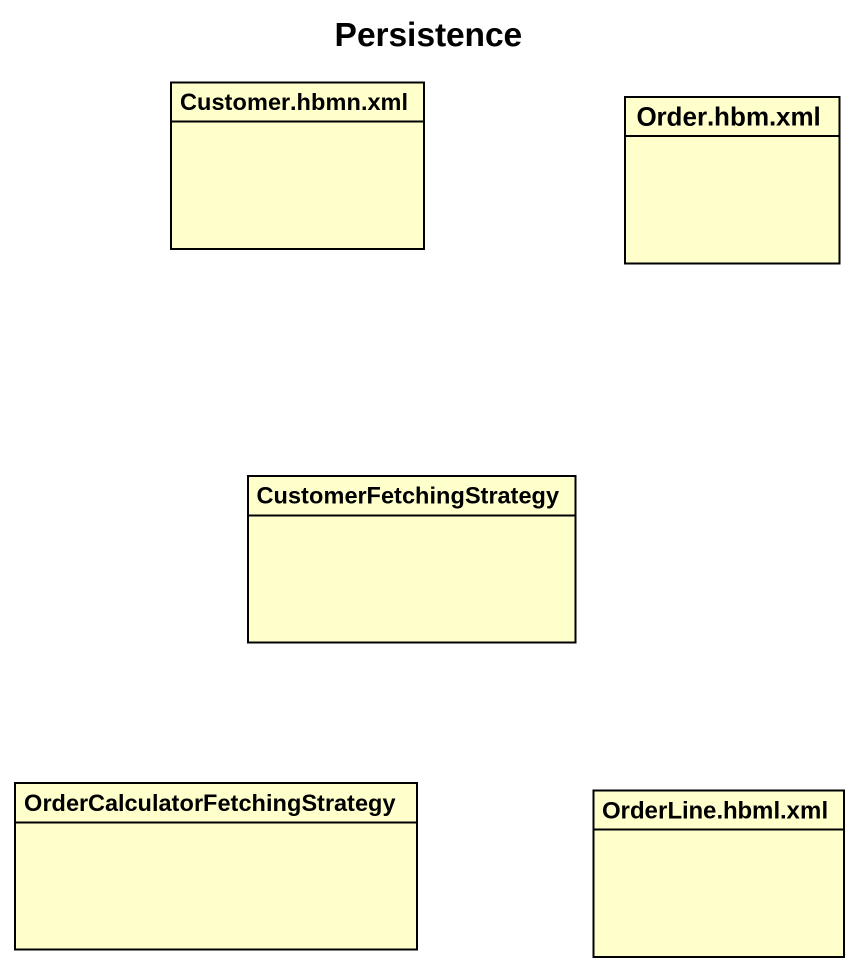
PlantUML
@startuml
title Persistence
hide circle
hide empty members
class "Customer.hbmn.xml" as Customer_hbmn_xml
class "Order.hbm.xml" as Order_hbm_xml
class CustomerFetchingStrategy
class "OrderCalculatorFetchingStrategy" as OrderCalculatorFetchingStrat
class "OrderLine.hbml.xml" as OrderLine_hbml_xml
@enduml
